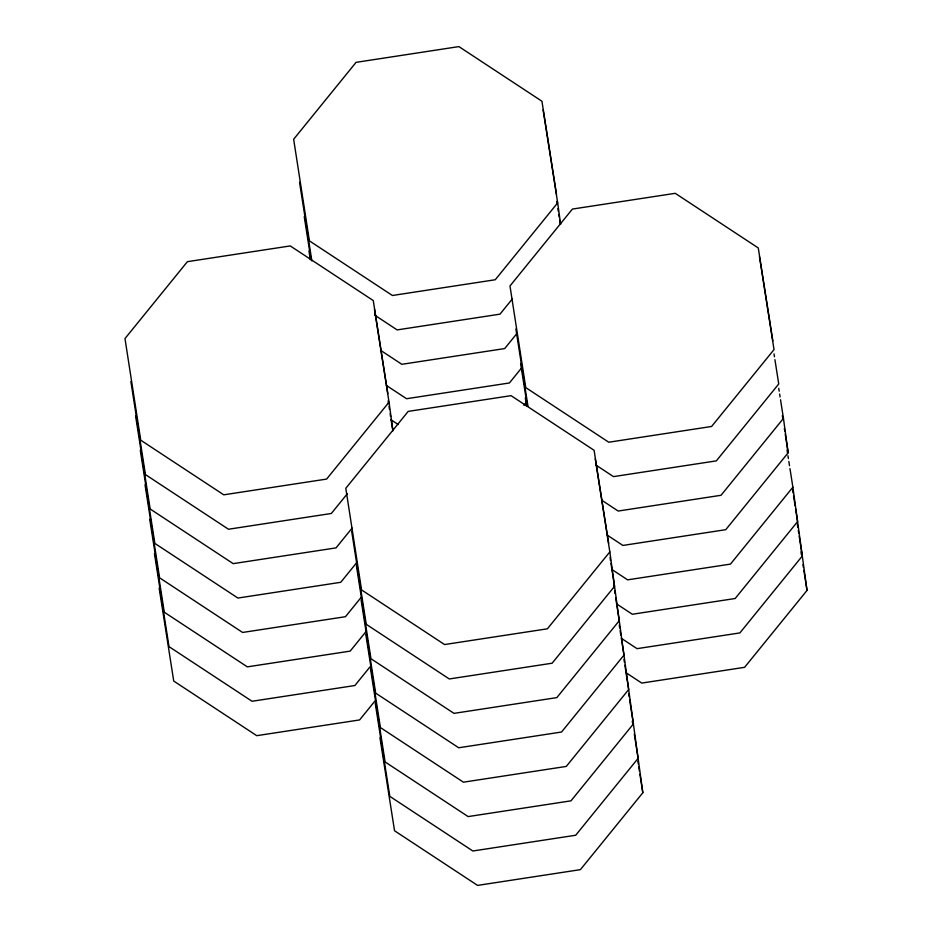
<?xml version="1.0" encoding="UTF-8"?>
<svg xmlns="http://www.w3.org/2000/svg" width="932" height="932" viewBox="0 0 932 932"><rect width="100%" height="100%" fill="white"/><g stroke="black" fill="none" stroke-linecap="round" stroke-linejoin="round"><path stroke-width="1.4" d="M374.454 309.168L389.028 402.181L326.608 479.083L223.762 494.822L140.732 440.195L124.981 338.572L187.402 261.671L290.248 245.931L373.266 300.558L387.84 393.572M543.111 109.836L557.686 202.85L495.265 279.751L392.419 295.491L309.401 240.864L293.65 139.252L356.059 62.351L458.905 46.6L541.935 101.239L556.509 194.24M347.368 493.715L331.314 513.485L228.48 529.236L145.45 474.598L130.876 381.584M512.46 298.776L499.983 314.154L397.137 329.905L374.606 315.074M352.086 528.118L336.033 547.888L233.186 563.639L150.169 509L135.594 415.998M517.178 333.178L504.69 348.568L401.855 364.307L380.501 350.257M356.793 562.52L340.751 582.302L237.905 598.053L154.875 543.414L140.301 450.401M521.885 367.592L509.408 382.97L406.562 398.721L386.396 385.452M361.511 596.934L345.457 616.704L242.611 632.455L159.593 577.817L145.019 484.803M523.924 405.292L525.706 403.102M366.218 631.337L350.176 651.119L247.33 666.858L164.3 612.231L149.726 519.217M370.039 666.846L354.882 685.521L252.048 701.272L169.018 646.633L154.444 553.62M374.757 701.248L359.601 719.935L256.754 735.674L173.725 681.047L159.151 588.034M595.257 458.893L609.831 551.895L547.41 628.809L444.576 644.548L361.546 589.909L345.795 488.298L408.204 411.396L511.051 395.657L594.08 450.284L608.654 543.298M780.538 399.781L783.451 418.386L721.03 495.288L618.184 511.039L601.583 500.111M783.451 418.386L788.157 452.789L725.748 529.691L622.902 545.441L607.478 535.294M789.963 468.598L792.876 487.203L730.455 564.105L627.62 579.844L612.196 569.697M609.831 551.895L642.824 792.748L580.403 869.649L477.568 885.4L394.539 830.762L379.965 737.76M792.876 487.203L807.019 590.422L744.598 667.324L641.752 683.074L626.339 672.927M595.688 464.917L613.477 476.625L716.324 460.874L778.733 383.972L774.923 359.647M391.114 419.854L398.232 424.538M616.914 604.111L632.327 614.258L735.173 598.507L797.594 521.605L795.567 508.732M621.621 638.513L637.045 648.66L739.892 632.921L802.301 556.008L799.167 535.982M772.849 340.972L758.275 247.959L675.246 193.32L572.399 209.071L509.979 285.973L525.741 387.584L608.759 442.222L711.605 426.472L774.026 349.57L759.452 256.556M774.026 353.927L774.48 356.793M778.744 388.329L779.187 391.195M779.641 394.061L780.084 396.916M782.332 415.59L782.787 418.445M784.348 428.464L784.802 431.33M785.245 434.184L788.157 452.789M787.051 449.993L787.493 452.859M787.948 455.713L788.39 458.579M788.845 461.445L789.509 465.732M792.654 490.127L793.109 492.981M793.551 495.847L795.124 505.866M797.373 524.53L797.815 527.395M798.27 530.261L798.712 533.116M800.961 551.791L801.415 554.645M802.976 564.664L803.431 567.53M803.873 570.384L807.019 590.422M556.788 201.487L557.243 204.341M557.907 208.64L558.361 211.494M558.804 214.36L559.258 217.226M559.701 220.08L560.377 224.379M610.064 557.686L610.507 560.551M610.961 563.417L614.549 586.31L552.128 663.211L449.282 678.962L366.253 624.323L351.679 531.31M613.652 584.947L614.095 587.801M614.549 590.667L614.992 593.533M615.668 597.82L619.256 620.712L556.835 697.614L454 713.364L370.971 658.726L356.397 565.724M619.256 625.069L619.71 627.935M620.153 630.801L620.828 635.088M621.283 637.954L623.974 655.126L561.553 732.028L458.707 747.767L375.689 693.14L361.115 600.126M623.974 659.483L624.428 662.337M624.871 665.203L628.681 689.529L566.272 766.43L463.425 782.181L380.396 727.543L365.822 634.529M628.692 693.886L629.135 696.752M629.589 699.606L633.399 723.931L570.978 800.844L468.132 816.583L385.114 761.957L370.54 668.943M632.28 721.135L632.723 724.001M634.296 734.02L638.105 758.345L575.696 835.247L472.85 850.998L389.821 796.359L375.247 703.345M637.896 761.269L638.338 764.135M638.781 766.989L639.457 771.288M639.911 774.154L642.824 792.748M515.874 328.984L527.978 406.247M520.592 363.387L527.314 406.317M525.298 397.789L526.65 406.375M388.131 400.807L388.574 403.673M389.028 406.538L389.471 409.393M390.147 413.692L390.601 416.546M391.044 419.412L392.617 429.431M299.533 182.253L311.87 260.96M304.251 216.667L310.973 259.597M308.958 251.069L310.309 259.655M557.686 202.85L560.633 224.356M389.028 402.181L392.955 430.852"/></g></svg>
